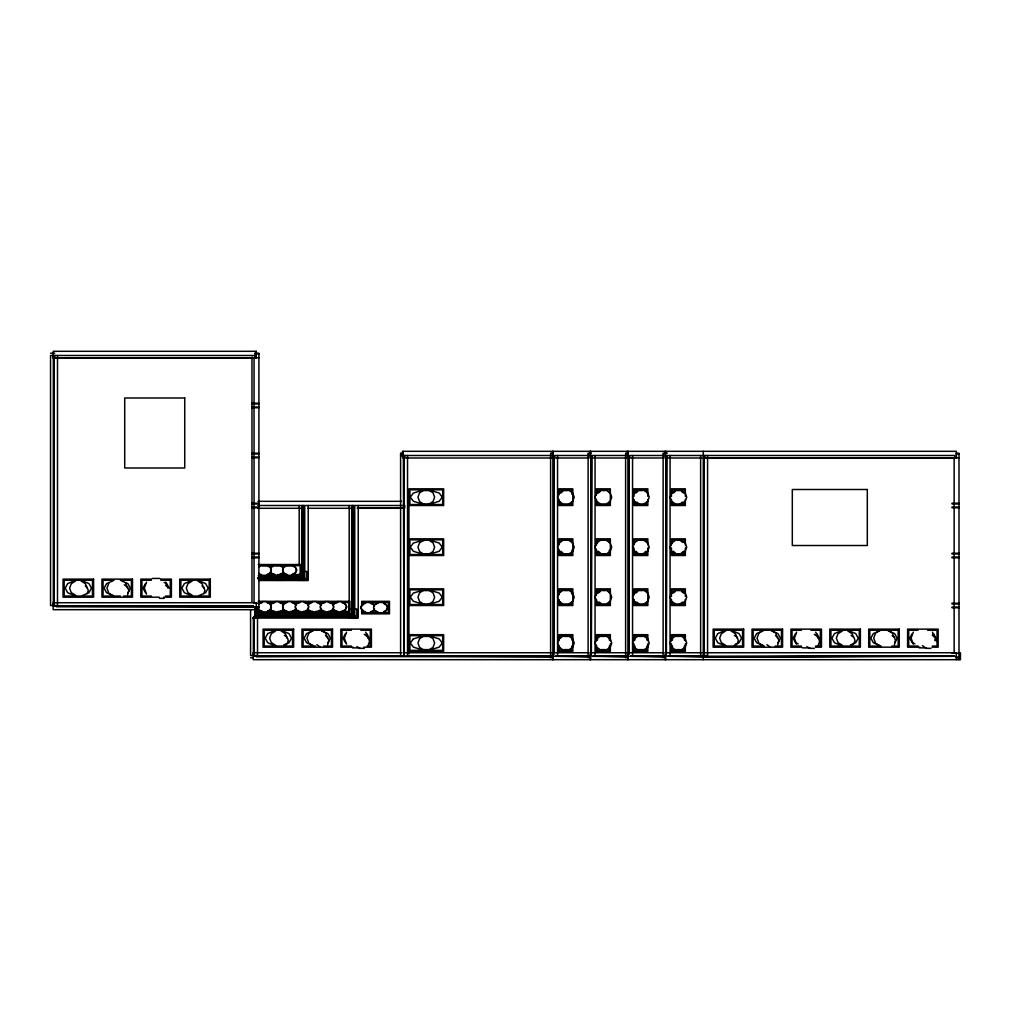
<?xml version="1.0" encoding="UTF-8"?>
<svg xmlns="http://www.w3.org/2000/svg" width="1011" height="1011" viewBox="0 0 1011 1011"><rect width="100%" height="100%" fill="white"/><g stroke="black" fill="none" stroke-linecap="round" stroke-linejoin="round"><path stroke-width="1.5" d="M87.161 593.697L88.248 590.512L87.161 587.315L85.278 586.001M127.613 594.683L128.89 590.929L127.613 587.176L124.29 584.851M203.843 593.697L204.93 590.512L203.843 587.315L201.96 586.001M327.64 644.689L328.916 640.936L327.64 637.183L325.416 635.628M368.092 645.663L369.558 641.353L368.092 637.031L364.263 634.365M777.699 644.689L778.975 640.936L777.699 637.183L775.475 635.628M818.152 645.663L819.618 641.353L818.152 637.031L814.31 634.365M894.381 644.689L895.645 640.936L894.381 637.183L892.157 635.628M108.91 582.917L106.951 588.149L108.91 593.369L114.053 596.604M146.557 582.134L144.295 588.149L146.557 594.152M346.583 632.14L344.321 638.156L346.583 644.159M796.63 632.14L794.381 638.156L796.63 644.159M913.312 632.14L911.05 638.156L913.312 644.159M270.468 569.003L271.352 566.83L274.815 564.808L279.112 564.808L282.587 566.83L283.472 569.003M283.472 571.177L282.587 573.351L279.112 575.373L274.815 575.373L271.352 573.351L270.468 571.177M270.468 605.816L271.352 603.63L274.815 601.621L279.112 601.621L282.587 603.63L283.472 605.816M283.472 607.99L282.587 610.164L279.112 612.186L274.815 612.186L271.352 610.164L270.468 607.99M295.97 607.99L295.086 610.164L291.61 612.186L287.326 612.186L283.851 610.164L282.524 606.903L283.851 603.63L287.326 601.621L291.61 601.621L295.086 603.63L295.97 605.816M307.963 605.816L308.848 603.63L312.323 601.621L316.62 601.621L320.095 603.63L320.967 605.816M320.967 607.99L320.095 610.164L316.62 612.186L312.323 612.186L308.848 610.164L307.963 607.99M332.973 605.816L333.857 603.63L337.333 601.621L341.617 601.621L345.092 603.63L346.419 606.903L345.092 610.164L341.617 612.186L337.333 612.186L333.857 610.164L332.973 607.99M374.449 608.685L373.565 610.859L370.089 612.881L365.805 612.881L362.33 610.859L361.003 607.598L362.33 604.325L365.805 602.316M127.854 592.711L130.368 588.149L127.854 583.587L121.282 580.769M145.483 583.587L142.981 588.149L145.483 592.711M327.88 642.718L330.395 638.156L327.88 633.594L321.308 630.776M345.509 633.594L343.007 638.156L345.509 642.718M777.927 642.718L780.441 638.156L777.927 633.594L771.368 630.776M795.569 633.594L793.054 638.156L795.569 642.718L798.197 643.843M894.609 642.718L897.123 638.156L894.609 633.594L888.037 630.776M912.251 633.594L909.736 638.156L912.251 642.718L914.879 643.843M934.758 640.431L936.022 638.156L933.507 633.594M560.726 493.077L562.849 491.397M598.221 493.077L600.357 491.397M635.729 493.077L637.853 491.397M673.238 493.077L675.361 491.397M680.378 503.769L682.501 502.088M643.944 552.941L646.067 551.248M598.221 593.091L600.357 591.41M681.439 552.941L683.575 551.248M635.729 593.091L637.853 591.41M673.238 593.091L675.361 591.41M680.378 603.782L682.501 602.101M284.356 645.675L287.187 643.704L288.274 640.519L287.187 637.322L284.356 635.35M734.416 645.675L737.246 643.704L738.321 640.519L737.246 637.322L734.416 635.35M851.085 645.675L853.929 643.704L855.003 640.519L853.929 637.322L851.085 635.35M75.635 580.959L71.263 583.701L69.595 588.149L71.263 592.585L75.635 595.34M192.317 580.959L187.945 583.701L186.277 588.149L187.945 592.585L192.317 595.34M275.649 630.965L271.289 633.707L269.621 638.156L271.289 642.592L275.649 645.347M314.067 629.701L308.936 632.924L306.965 638.156L308.936 643.375L314.067 646.61M725.708 630.965L721.336 633.707L719.668 638.156L721.336 642.592L725.708 645.347M764.126 629.701L758.983 632.924L757.024 638.156L758.983 643.375L764.126 646.61M842.39 630.965L838.018 633.707L836.35 638.156L838.018 642.592L842.39 645.347M880.808 629.701L875.665 632.924L873.706 638.156L875.665 643.375L880.808 646.61M258.841 566.83L262.317 564.808L266.613 564.808L270.089 566.83L271.416 570.09L270.089 573.351L266.613 575.373L262.317 575.373L258.841 573.351M258.841 603.63L262.317 601.621L266.613 601.621L270.089 603.63L271.416 606.903L270.089 610.164L266.613 612.186L262.317 612.186L258.841 610.164L257.514 606.903M378.304 602.316L374.828 604.325L373.501 607.598L374.828 610.859L378.304 612.881L382.6 612.881L386.063 610.859L387.39 607.598L386.063 604.325L382.6 602.316M271.011 567.31L273.463 566.173M267.966 574.008L270.417 572.871M283.51 567.31L287.187 565.604L291.737 565.604M279.238 574.577L282.916 572.871M291.737 574.577L295.427 572.871L296.83 570.09L295.427 567.31L292.975 566.173M258.513 604.123L262.19 602.404M271.011 604.123L274.689 602.404M267.966 610.821L270.417 609.671M283.51 604.123L287.187 602.404M296.008 604.123L299.698 602.404M292.975 610.821L295.427 609.671M308.519 604.123L312.197 602.404M305.474 610.821L307.925 609.671M321.018 604.123L324.695 602.404M333.516 604.123L337.194 602.404M330.471 610.821L332.922 609.671M342.969 610.821L345.433 609.671L346.836 606.903L345.433 604.123L341.743 602.404M365.679 603.099L361.989 604.818L360.586 607.598L361.989 610.366L365.679 612.085M374.5 604.818L378.177 603.099M370.228 612.085L373.906 610.366M383.953 611.516L386.404 610.366L387.807 607.598L386.404 604.818L383.953 603.681M74.271 580.769L67.699 583.587L65.197 588.149L67.699 592.711L74.271 595.53M113.169 580.769L106.597 583.587L104.082 588.149L106.597 592.711L113.169 595.53M82.397 595.53L88.968 592.711L91.47 588.149L88.968 583.587L82.397 580.769M190.953 580.769L184.381 583.587L181.866 588.149L184.381 592.711L190.953 595.53M199.079 595.53L205.637 592.711L208.152 588.149L205.637 583.587L199.079 580.769M274.297 630.776L267.725 633.594L265.211 638.156L267.725 642.718L274.297 645.536M313.183 630.776L306.624 633.594L304.109 638.156L306.624 642.718L313.183 645.536M283.725 644.98L288.982 642.718L291.497 638.156L288.982 633.594L282.41 630.776M724.344 630.776L717.772 633.594L715.27 638.156L717.772 642.718L724.344 645.536M763.242 630.776L756.67 633.594L754.155 638.156L756.67 642.718L763.242 645.536M735.098 644.411L739.041 642.718L741.543 638.156L739.041 633.594L732.47 630.776M841.026 630.776L834.454 633.594L831.952 638.156L834.454 642.718L841.026 645.536M879.924 630.776L873.352 633.594L870.837 638.156L873.352 642.718L879.924 645.536M850.466 644.98L855.723 642.718L858.225 638.156L855.723 633.594L849.152 630.776M50.55 353.193L54.72 353.193M254.747 353.193L258.904 353.193L258.904 607.801L254.747 607.801M254.747 353.951L258.904 353.951M251.966 357.78L258.904 357.78M251.966 403.199L258.904 403.199M251.966 403.958L258.904 403.958M251.966 407.016L258.904 407.016M251.966 407.774L258.904 407.774M251.966 453.206L258.904 453.206M403.364 453.206L400.596 453.206L400.596 655.52M550.603 453.206L553.383 453.206M588.111 453.206L590.892 453.206M625.619 453.206L628.4 453.206M663.128 453.206L667.285 453.206M956.216 453.206L958.997 453.206L958.997 659.69M251.966 453.964L258.904 453.964M400.596 453.964L403.364 453.964M956.216 453.964L958.997 453.964M400.596 455.493L551.614 455.493M553.383 455.493L553.383 655.52M589.16 455.493L554.774 455.493L554.774 457.996L589.16 457.996M590.892 455.493L590.892 655.52M626.656 455.493L592.282 455.493L592.282 457.996L626.656 457.996M628.4 455.493L628.4 655.52M664.164 455.493L629.79 455.493L629.79 457.996L664.164 457.996M665.895 455.493L665.895 655.52M251.966 457.023L258.904 457.023M251.966 457.781L258.904 457.781M952.046 457.781L958.997 457.781M551.614 457.996L404.754 457.996L404.754 455.493M701.672 457.996L667.285 457.996L667.285 455.493L954.826 455.493L954.826 457.996L704.793 457.996L704.793 455.493M703.264 458.274L956.355 458.274L956.355 451.323L402.466 451.323L402.466 456.884M563.911 490.562L567.866 490.562M601.419 490.562L605.374 490.562M638.927 490.562L642.87 490.562M676.422 490.562L680.378 490.562M257.944 501.33L401.557 501.33M251.966 503.213L258.904 503.213M952.046 503.213L958.997 503.213M424.178 503.769L421.347 503.769L413.36 501.254L410.314 497.172L413.36 493.077L421.347 490.562L431.229 490.562L439.216 493.077L442.262 497.172L439.216 501.254L431.229 503.769L428.399 503.769M251.966 503.971L258.904 503.971M952.046 503.971L958.997 503.971M257.893 505.5L404.754 505.5L404.754 508.002L357.389 508.002M408.924 505.5L443.652 505.5L443.652 488.831L408.924 488.831L408.924 653.927M251.966 507.029L258.904 507.029M952.046 507.029L958.997 507.029M251.966 507.787L258.904 507.787M952.046 507.787L958.997 507.787M257.704 508.28L301.784 508.28M307.887 508.28L351.79 508.28M357.363 508.28L401.557 508.28M408.924 538.838L443.652 538.838L443.652 555.507L408.924 555.507M424.178 540.569L421.347 540.569L413.36 543.084L410.314 547.166L413.36 551.248L421.347 553.775L431.229 553.775L439.216 551.248L442.262 547.166L439.216 543.084L431.229 540.569M251.966 553.219L258.904 553.219M952.046 553.219L958.997 553.219M563.911 553.775L567.866 553.775M601.419 553.775L605.374 553.775M638.927 553.775L642.87 553.775M676.422 553.775L680.378 553.775M251.966 553.977L258.904 553.977M952.046 553.977L958.997 553.977M251.966 557.036L258.904 557.036M952.046 557.036L958.997 557.036M251.966 557.794L258.904 557.794M952.046 557.794L958.997 557.794M258.209 564.53L301.278 564.53L301.278 575.651L258.209 575.651M262.19 565.604L266.74 565.604M274.689 565.604L279.238 565.604M259.321 565.642L300.166 565.642L300.166 574.539L292.305 574.539M303.73 571.48L306.826 571.48L306.826 580.504M267.182 574.539L275.03 574.539M279.744 574.539L286.025 574.539M258.93 576.346L303.641 576.346L303.641 579.391M257.868 578.014L304.741 578.014M257.704 578.09L303.363 578.09L257.704 578.431M152.471 578.431L159.776 578.431M257.868 578.709L304.741 578.709M151.536 579.126L140.832 579.126L140.832 597.172L159.169 597.172M160.698 579.126L171.402 579.126L171.402 597.172L163.757 597.172M258.93 579.391L304.741 579.391M258.576 579.808L304.058 579.808L304.058 506.195M114.079 580.226L103.059 580.226L103.059 596.06L120.372 596.06M120.372 580.226L131.392 580.226L131.392 596.06L123.519 596.06M151.397 580.226L141.944 580.226L141.944 596.06L151.397 596.06M160.837 580.226L170.29 580.226L170.29 596.06L165.564 596.06M258.854 580.504L308.216 580.504L308.216 505.5M408.924 588.844L443.652 588.844L443.652 605.513L408.924 605.513M563.911 590.576L567.866 590.576M601.419 590.576L605.374 590.576M638.927 590.576L642.87 590.576M676.422 590.576L680.378 590.576M159.498 598.335L164.237 598.335M258.209 601.343L349.894 601.343L349.894 612.451L258.209 612.451L258.209 606.903M259.321 602.455L262.468 602.455M267.169 602.455L275.017 602.455M279.731 602.455L285.999 602.455M292.28 602.455L300.128 602.455M304.842 602.455L311.11 602.455M317.391 602.455L325.239 602.455M328.373 602.455L337.8 602.455M342.502 602.455L348.782 602.455L348.782 611.352L340.934 611.352M254.747 603.226L258.904 603.226M952.046 603.226L958.997 603.226M424.178 603.782L421.347 603.782L413.36 601.254L410.314 597.172L413.36 593.091L421.347 590.576L431.229 590.576L439.216 593.091L442.262 597.172L439.216 601.254L431.229 603.782L428.399 603.782M952.046 603.984L958.997 603.984M258.904 607.042L54.72 606.271L254.747 606.903M952.046 607.042L958.997 607.042M952.046 607.801L958.997 607.801M255.808 608.988L258.968 608.988M348.947 608.988L356.832 608.988L356.832 618.012M259.321 611.352L262.468 611.352M267.169 611.352L275.017 611.352M278.151 611.352L287.579 611.352M290.713 611.352L300.128 611.352M303.262 611.352L312.69 611.352M315.824 611.352L325.239 611.352M328.373 611.352L337.8 611.352M254.747 615.509L354.747 615.509M256.124 615.598L353.37 615.598L256.124 615.926M254.747 616.204L354.747 616.204M352.675 616.622L353.003 506.89M354.747 616.9L255.846 616.9L255.846 613.841L353.648 613.841L353.648 616.9M354.052 617.317L255.442 617.317L255.442 609.494M252.662 618.012L358.223 618.012L358.223 505.5M351.424 630.232L341.971 630.232L341.971 646.067L351.424 646.067M360.864 630.232L370.304 630.232L370.304 646.067L367.157 646.067M801.47 630.232L792.03 630.232L792.03 646.067L801.47 646.067M810.923 630.232L820.363 630.232L820.363 646.067L815.637 646.067M918.152 630.232L908.712 630.232L908.712 646.067L918.152 646.067M927.605 630.232L937.045 630.232L937.045 646.067L932.319 646.067M408.924 634.681L443.652 634.681L443.652 651.349L408.924 651.349M563.911 636.412L567.866 636.412M601.419 636.412L605.374 636.412M638.927 636.412L642.87 636.412M676.422 636.412L680.378 636.412M315.672 646.067L303.085 646.067L303.085 630.232L331.418 630.232L331.418 646.067L323.545 646.067M764.152 646.067L753.132 646.067L753.132 630.232L781.465 630.232L781.465 646.067L775.172 646.067M880.834 646.067L869.814 646.067L869.814 630.232L898.147 630.232L898.147 646.067L891.854 646.067M353.092 647.179L340.859 647.179L340.859 629.12L371.416 629.12L371.416 647.179L363.783 647.179M801.609 647.179L790.918 647.179L790.918 629.12L821.475 629.12L821.475 647.179L815.359 647.179M919.82 647.179L907.6 647.179L907.6 629.12L938.157 629.12L938.157 647.179L932.041 647.179M352.485 647.874L359.79 647.874M802.544 647.874L809.849 647.874M919.226 647.874L926.531 647.874M364.263 648.342L359.524 648.342L356.971 646.56M814.31 648.342L809.571 648.342L807.018 646.56M930.992 648.342L926.253 648.342L922.424 645.663M563.911 649.618L567.866 649.618M601.419 649.618L605.374 649.618M638.927 649.618L642.87 649.618M676.422 649.618L680.378 649.618M401.557 652.74L253.218 652.74L253.218 659.69L960.45 659.69L960.45 652.74M403.225 652.74L551.627 652.74M553.244 652.74L589.135 652.74M590.753 652.74L626.63 652.74M628.261 652.74L664.139 652.74M665.756 652.74L701.647 652.74M703.264 652.74L956.355 652.74L956.355 659.69M952.046 653.22L958.997 653.22M254.127 654.13L253.774 616.533M551.816 656.126L406.144 656.126L551.816 656.493M589.312 656.126L556.164 656.126L589.312 656.493M626.82 656.126L593.672 656.126L626.82 656.493M664.328 656.126L631.18 656.126L664.328 656.493M703.403 656.126L668.675 656.126L703.403 656.493M551.614 656.278L254.747 656.278L551.614 656.91M589.16 656.278L554.774 656.278L589.16 656.91M626.656 656.278L592.282 656.278L626.656 656.91M664.164 656.278L629.79 656.278L664.164 656.91M703.226 656.278L667.285 656.278L703.226 656.91M956.216 657.049L958.997 657.049M250.576 657.807L253.357 657.807M956.216 657.807L958.997 657.807M164.123 582.462L166.752 583.587L169.254 588.149M370.228 603.099L373.906 604.818M280.464 566.173L282.916 567.31M374.5 610.366L378.177 612.085M283.51 572.871L287.187 574.577M267.966 566.173L270.417 567.31M271.011 572.871L274.689 574.577M329.245 602.404L332.922 604.123M333.516 609.671L335.968 610.821M316.746 602.404L320.424 604.123M321.018 609.671L323.469 610.821M304.248 602.404L307.925 604.123M291.737 602.404L295.427 604.123M296.008 609.671L298.472 610.821M279.238 602.404L282.916 604.123M283.51 609.671L285.961 610.821M266.74 602.404L270.417 604.123M260.964 610.821L258.513 609.671L257.097 606.903M370.089 602.316L373.565 604.325L374.449 606.512M887.165 629.701L892.296 632.924L893.775 636.854M847.787 630.965L852.159 633.707L853.41 637.044M770.483 629.701L775.614 632.924L777.585 638.156M731.105 630.965L735.477 633.707L737.145 638.156M320.424 629.701L325.567 632.924L327.526 638.156M281.058 630.965L285.418 633.707L287.086 638.156M197.714 580.959L202.086 583.701L203.754 588.149M81.032 580.959L85.404 583.701L87.072 588.149M932.268 635.249L934.834 637.031L936.3 641.353M766.907 644.689L770.243 647.015M316.86 644.689L320.184 647.015M165.513 585.243L168.066 587.025M681.439 491.397L683.575 493.077M636.791 502.088L638.927 503.769M680.378 540.569L682.501 542.25M673.238 551.248L675.361 552.941M635.729 551.248L637.853 552.941M681.439 591.41L683.575 593.091M598.221 551.248L600.357 552.941M636.791 602.101L638.927 603.782M560.726 551.248L562.849 552.941M599.283 602.101L601.419 603.782M816.825 633.594L819.34 638.156M366.778 633.594L369.28 638.156M932.445 632.14L934.24 636.955M815.763 632.14L818.013 638.156M365.704 632.14L367.966 638.156M165.678 582.134L167.94 588.149M125.541 582.917L127.5 588.149M954.131 457.768L954.131 653.245M707.574 455.493L707.574 655.52L700.623 655.52L700.623 455.493M704.035 455.493L704.035 655.52M703.264 451.323L703.264 659.69M685.344 496.414L685.344 488.831L671.456 488.831L671.456 496.414M685.344 499.434L685.344 505.5L671.456 505.5L671.456 499.434M685.344 544.904L685.344 538.838L671.456 538.838L671.456 544.904M685.344 547.924L685.344 555.507L671.456 555.507L671.456 547.924M685.344 596.414L685.344 588.844L671.456 588.844L671.456 596.414M685.344 599.447L685.344 605.513L671.456 605.513L671.456 599.447M685.344 640.747L685.344 634.681L671.456 634.681L671.456 640.747M685.344 643.78L685.344 651.349L671.456 651.349L671.456 643.78M684.371 492.749L684.371 489.804L672.429 489.804L672.429 492.749M684.371 501.582L684.371 504.527L672.429 504.527L672.429 501.582M684.371 542.755L684.371 539.811L672.429 539.811L672.429 542.755M684.371 551.589L684.371 554.534L672.429 554.534L672.429 551.589M684.371 592.762L684.371 589.817L672.429 589.817L672.429 592.762M684.371 601.596L684.371 604.54L672.429 604.54L672.429 601.596M684.371 640.077L684.371 635.654L672.429 635.654L672.429 640.077M684.371 645.966L684.371 650.376L672.429 650.376L672.429 645.966M670.066 455.493L670.066 655.52M665.756 451.323L665.756 659.69M664.998 451.323L664.998 456.884M664.998 654.13L664.998 659.69M663.128 453.964L663.128 657.807M647.849 496.414L647.849 488.831L633.948 488.831L633.948 496.414M647.849 499.434L647.849 505.5L633.948 505.5L633.948 499.434M647.849 544.904L647.849 538.838L633.948 538.838L633.948 544.904M647.849 547.924L647.849 555.507L633.948 555.507L633.948 547.924M647.849 640.747L647.849 634.681L633.948 634.681L633.948 640.747M647.849 643.78L647.849 651.349L633.948 651.349L633.948 643.78M646.876 492.749L646.876 489.804L634.921 489.804L634.921 492.749M646.876 501.582L646.876 504.527L634.921 504.527L634.921 501.582M646.876 542.755L646.876 539.811L634.921 539.811L634.921 542.755M646.876 551.589L646.876 554.534L634.921 554.534L634.921 551.589M646.876 592.762L646.876 589.817L634.921 589.817L634.921 592.762M646.876 601.596L646.876 604.54L634.921 604.54L634.921 601.596M646.876 640.077L646.876 635.654L634.921 635.654L634.921 640.077M646.876 645.966L646.876 650.376L634.921 650.376L634.921 645.966M633.948 594.91L633.948 588.844L647.849 588.844L647.849 605.513L633.948 605.513L633.948 599.447M632.557 455.493L632.557 655.52M628.261 451.323L628.261 659.69M627.49 451.323L627.49 456.884M627.49 654.13L627.49 659.69M625.619 453.964L625.619 657.807M610.341 640.747L610.341 634.681L596.452 634.681L596.452 640.747M610.341 643.78L610.341 651.349L596.452 651.349L596.452 645.283M609.368 492.749L609.368 489.804L597.425 489.804L597.425 492.749M609.368 501.582L609.368 504.527L597.425 504.527L597.425 501.582M609.368 542.755L609.368 539.811L597.425 539.811L597.425 542.755M609.368 550.11L609.368 554.534L597.425 554.534L597.425 551.589M609.368 592.762L609.368 589.817L597.425 589.817L597.425 592.762M609.368 601.596L609.368 604.54L597.425 604.54L597.425 601.596M609.368 640.077L609.368 635.654L597.425 635.654L597.425 640.077M609.368 645.966L609.368 650.376L597.425 650.376L597.425 647.432M596.452 494.897L596.452 488.831L610.341 488.831L610.341 505.5L596.452 505.5L596.452 499.434M596.452 544.904L596.452 538.838L610.341 538.838L610.341 555.507L596.452 555.507L596.452 549.441M596.452 594.91L596.452 588.844L610.341 588.844L610.341 605.513L596.452 605.513L596.452 599.447M595.062 455.493L595.062 655.52M590.753 451.323L590.753 659.69M589.994 451.323L589.994 456.884M589.994 654.13L589.994 659.69M588.111 453.964L588.111 657.807M571.86 494.215L571.86 489.804L559.917 489.804L559.917 492.749M571.86 501.582L571.86 504.527L559.917 504.527L559.917 501.582M571.86 542.755L571.86 539.811L559.917 539.811L559.917 542.755M571.86 550.11L571.86 554.534L559.917 554.534L559.917 551.589M571.86 594.228L571.86 589.817L559.917 589.817L559.917 592.762M571.86 601.596L571.86 604.54L559.917 604.54L559.917 601.596M571.86 640.077L571.86 635.654L559.917 635.654L559.917 638.598M571.86 645.966L571.86 650.376L559.917 650.376L559.917 647.432M558.944 494.897L558.944 488.831L572.833 488.831L572.833 505.5L558.944 505.5L558.944 499.434M558.944 544.904L558.944 538.838L572.833 538.838L572.833 555.507L558.944 555.507L558.944 549.441M558.944 594.91L558.944 588.844L572.833 588.844L572.833 605.513L558.944 605.513L558.944 599.447M558.944 640.747L558.944 634.681L572.833 634.681L572.833 651.349L558.944 651.349L558.944 645.283M557.554 455.493L557.554 655.52M553.244 451.323L553.244 659.69M552.486 451.323L552.486 456.884M552.486 654.13L552.486 659.69M550.603 453.964L550.603 657.807M407.534 455.493L407.534 655.52M403.996 455.493L403.996 655.52L403.364 455.493M403.225 451.323L403.225 458.274M362.81 605.387L362.81 602.455L388.363 602.455L388.363 612.729L362.81 612.729L362.81 609.797M361.698 606.031L361.698 601.343L389.475 601.343L389.475 613.841L361.698 613.841L361.698 609.153M354.747 506.612L354.747 618.012M353.231 505.5L353.231 618.012M352.536 505.5L352.536 618.012M351.98 604.123L351.98 618.012M351.702 506.612L351.702 616.9M349.199 505.5L349.199 602.392M349.199 611.769L349.199 618.012M304.741 506.612L304.741 580.504M303.224 505.5L303.224 580.504M302.997 506.89L302.997 579.126L302.668 506.89M302.529 505.5L302.529 580.504M301.695 506.612L301.695 579.391M299.193 505.5L299.193 564.884M299.193 574.261L299.193 580.504M281.829 574.488L281.829 580.504M277.659 574.488L277.659 580.504M257.514 607.207L257.514 655.52L250.576 655.52L250.576 609.721M256.819 608.988L256.819 613.5M254.747 608.748L254.747 618.012M254.052 357.755L254.052 603.238M254.127 616.533L253.976 655.52M253.357 617.62L253.357 655.52M251.966 357.073L251.966 602.354M57.501 355.48L57.501 605.513L50.55 605.513L50.55 355.48L254.747 355.48L254.747 357.982L54.72 357.982L54.72 355.48M53.949 355.48L53.949 605.513M53.33 355.48L53.33 605.513M419.552 492.837L417.96 497.172L419.552 501.494L423.71 504.173L428.866 504.173L433.037 501.494L434.629 497.172L433.037 492.837L428.866 490.158L423.71 490.158L419.552 492.837M419.552 542.844L417.96 547.166L419.552 551.5L423.71 554.167L428.866 554.167L433.037 551.5L434.629 547.166L433.037 542.844L428.866 540.165L423.71 540.165L419.552 542.844M419.552 592.85L417.96 597.172L419.552 601.507L423.71 604.174L428.866 604.174L433.037 601.507L434.629 597.172L433.037 592.85L428.866 590.171L423.71 590.171L419.552 592.85M419.552 638.687L417.96 643.021L419.552 647.343L423.71 650.022L428.866 650.022L433.037 647.343L434.629 643.021L433.037 638.687L428.866 636.02L423.71 636.02L419.552 638.687M559.146 492.837L557.554 497.172L559.146 501.494L563.317 504.173L568.46 504.173L572.63 501.494L574.223 497.172L572.63 492.837L568.46 490.158L563.317 490.158L559.146 492.837M559.146 542.844L557.554 547.166L559.146 551.5L563.317 554.167L568.46 554.167L572.63 551.5L574.223 547.166L572.63 542.844L568.46 540.165L563.317 540.165L559.146 542.844M559.146 592.85L557.554 597.172L559.146 601.507L563.317 604.174L568.46 604.174L572.63 601.507L574.223 597.172L572.63 592.85L568.46 590.171L563.317 590.171L559.146 592.85M596.654 492.837L595.062 497.172L596.654 501.494L600.812 504.173L605.968 504.173L610.139 501.494L611.731 497.172L610.139 492.837L605.968 490.158L600.812 490.158L596.654 492.837M559.146 638.687L557.554 643.021L559.146 647.343L563.317 650.022L568.46 650.022L572.63 647.343L574.223 643.021L572.63 638.687L568.46 636.02L563.317 636.02L559.146 638.687M596.654 542.844L595.062 547.166L596.654 551.5L600.812 554.167L605.968 554.167L610.139 551.5L611.731 547.166L610.139 542.844L605.968 540.165L600.812 540.165L596.654 542.844M596.654 592.85L595.062 597.172L596.654 601.507L600.812 604.174L605.968 604.174L610.139 601.507L611.731 597.172L610.139 592.85L605.968 590.171L600.812 590.171L596.654 592.85M634.15 492.837L632.557 497.172L634.15 501.494L638.32 504.173L643.476 504.173L647.647 501.494L649.226 497.172L647.647 492.837L643.476 490.158L638.32 490.158L634.15 492.837M596.654 638.687L595.062 643.021L596.654 647.343L600.812 650.022L605.968 650.022L610.139 647.343L611.731 643.021L610.139 638.687L605.968 636.02L600.812 636.02L596.654 638.687M634.15 542.844L632.557 547.166L634.15 551.5L638.32 554.167L643.476 554.167L647.647 551.5L649.226 547.166L647.647 542.844L643.476 540.165L638.32 540.165L634.15 542.844M634.15 592.85L632.557 597.172L634.15 601.507L638.32 604.174L643.476 604.174L647.647 601.507L649.226 597.172L647.647 592.85L643.476 590.171L638.32 590.171L634.15 592.85M671.658 492.837L670.066 497.172L671.658 501.494L675.828 504.173L680.972 504.173L685.142 501.494L686.734 497.172L685.142 492.837L680.972 490.158L675.828 490.158L671.658 492.837M634.15 638.687L632.557 643.021L634.15 647.343L638.32 650.022L643.476 650.022L647.647 647.343L649.226 643.021L647.647 638.687L643.476 636.02L638.32 636.02L634.15 638.687M671.658 542.844L670.066 547.166L671.658 551.5L675.828 554.167L680.972 554.167L685.142 551.5L686.734 547.166L685.142 542.844L680.972 540.165L675.828 540.165L671.658 542.844M671.658 592.85L670.066 597.172L671.658 601.507L675.828 604.174L680.972 604.174L685.142 601.507L686.734 597.172L685.142 592.85L680.972 590.171L675.828 590.171L671.658 592.85M671.658 638.687L670.066 643.021L671.658 647.343L675.828 650.022L680.972 650.022L685.142 647.343L686.734 643.021L685.142 638.687L680.972 636.02L675.828 636.02L671.658 638.687M283.851 566.83L282.524 570.09L283.851 573.351L287.326 575.373L291.61 575.373L295.086 573.351L296.413 570.09L295.086 566.83L291.61 564.808L287.326 564.808L283.851 566.83M296.349 603.63L295.022 606.903L296.349 610.164L299.825 612.186L304.109 612.186L307.584 610.164L308.911 606.903L307.584 603.63L304.109 601.621L299.825 601.621L296.349 603.63M321.359 603.63L320.032 606.903L321.359 610.164L324.822 612.186L329.118 612.186L332.594 610.164L333.921 606.903L332.594 603.63L329.118 601.621L324.822 601.621L321.359 603.63M413.36 638.939L410.314 643.021L413.36 647.103L421.347 649.618L431.229 649.618L439.216 647.103L442.262 643.021L439.216 638.939L431.229 636.412L421.347 636.412L413.36 638.939M256.263 351.31L53.191 351.31L53.191 358.26L256.263 358.26L256.263 351.31M54.101 356.87L53.747 604.123L54.101 356.87M184.735 397.993L124.719 397.993L124.719 467.992L184.735 467.992L184.735 397.993M404.147 456.884L403.781 654.13L404.147 456.884M554.167 456.884L553.801 654.13L554.167 456.884M591.675 456.884L591.309 654.13L591.675 456.884M629.171 456.884L628.817 654.13L629.171 456.884M666.679 456.884L666.312 654.13L666.679 456.884M704.187 456.884L703.82 654.13L704.187 456.884M867.312 489.501L792.308 489.501L792.308 545.51L867.312 545.51L867.312 489.501M442.679 489.804L409.897 489.804L409.897 504.527L442.679 504.527L442.679 489.804M442.679 539.811L409.897 539.811L409.897 554.534L442.679 554.534L442.679 539.811M93.606 579.126L63.048 579.126L63.048 597.172L93.606 597.172L93.606 579.126M132.504 579.126L101.947 579.126L101.947 597.172L132.504 597.172L132.504 579.126M210.288 579.126L179.731 579.126L179.731 597.172L210.288 597.172L210.288 579.126M92.494 580.226L64.161 580.226L64.161 596.06L92.494 596.06L92.494 580.226M209.176 580.226L180.843 580.226L180.843 596.06L209.176 596.06L209.176 580.226M442.679 589.817L409.897 589.817L409.897 604.54L442.679 604.54L442.679 589.817M256.263 602.733L53.191 602.733L53.191 609.684L256.263 609.684L256.263 602.733M253.357 606.12L56.11 606.486L253.357 606.12M293.632 629.12L263.075 629.12L263.075 647.179L293.632 647.179L293.632 629.12M332.531 629.12L301.973 629.12L301.973 647.179L332.531 647.179L332.531 629.12M743.692 629.12L713.134 629.12L713.134 647.179L743.692 647.179L743.692 629.12M782.577 629.12L752.02 629.12L752.02 647.179L782.577 647.179L782.577 629.12M860.374 629.12L829.804 629.12L829.804 647.179L860.374 647.179L860.374 629.12M899.259 629.12L868.702 629.12L868.702 647.179L899.259 647.179L899.259 629.12M292.52 630.232L264.187 630.232L264.187 646.067L292.52 646.067L292.52 630.232M742.579 630.232L714.246 630.232L714.246 646.067L742.579 646.067L742.579 630.232M859.262 630.232L830.916 630.232L830.916 646.067L859.262 646.067L859.262 630.232M442.679 635.654L409.897 635.654L409.897 650.376L442.679 650.376L442.679 635.654M403.364 656.126L256.124 656.493L403.364 656.126M953.436 656.126L706.183 656.493L953.436 656.126M954.826 656.278L704.793 656.91L954.826 656.278"/></g></svg>
